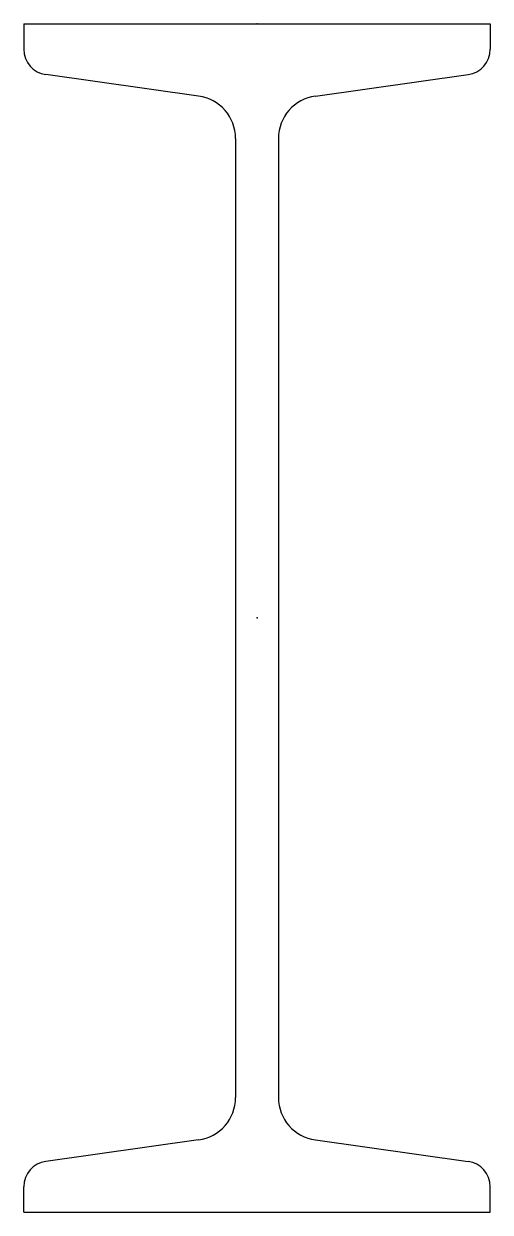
# Model space of a CAD drawing. Header units: millimetres. Extents: x -74 to 74, y -190 to 190.
import ezdxf

# ---------------------------------------------------------------- set-up
doc = ezdxf.new("R2010")
doc.units = ezdxf.units.MM
doc.layers.add('Profile', color=7, linetype='Continuous')

msp = doc.modelspace()

# ---------------------------------------------------------------- linework, layer by layer
at = {"layer": 'Profile'}
for p, q in [((-74.5, 190), (74.5, 190)), ((-74.5, 190), (-74.5, 181.85)), ((74.5, 190), (74.5, 181.85)), ((-18.65, 166.9), (-67.44, 173.73)), ((18.65, 166.9), (67.44, 173.73)), ((-6.85, 153.33), (-6.85, -153.33)), ((6.85, 153.33), (6.85, -153.33)), ((-18.65, -166.9), (-67.44, -173.73)), ((18.65, -166.9), (67.44, -173.73)), ((-74.5, -190), (-74.5, -181.85)), ((74.5, -190), (74.5, -181.85)), ((-74.5, -190), (74.5, -190))]:
    msp.add_line(p, q, dxfattribs=at)
for centre, radius, start, end in [((-66.3, 181.85), 8.2, 180, 262.03), ((66.3, 181.85), 8.2, 277.97, 0), ((-20.55, 153.33), 13.7, 0, 82.03), ((20.55, 153.33), 13.7, 97.97, 180), ((-20.55, -153.33), 13.7, 277.97, 0), ((20.55, -153.33), 13.7, 180, 262.03), ((-66.3, -181.85), 8.2, 97.97, 180), ((66.3, -181.85), 8.2, 0, 82.03)]:
    msp.add_arc(centre, radius, start, end, dxfattribs=at)
for p in [(0, 190), (0, 190), (0, 0), (0, 0)]:
    msp.add_point(p, dxfattribs=at)

doc.saveas('drawing.dxf')
